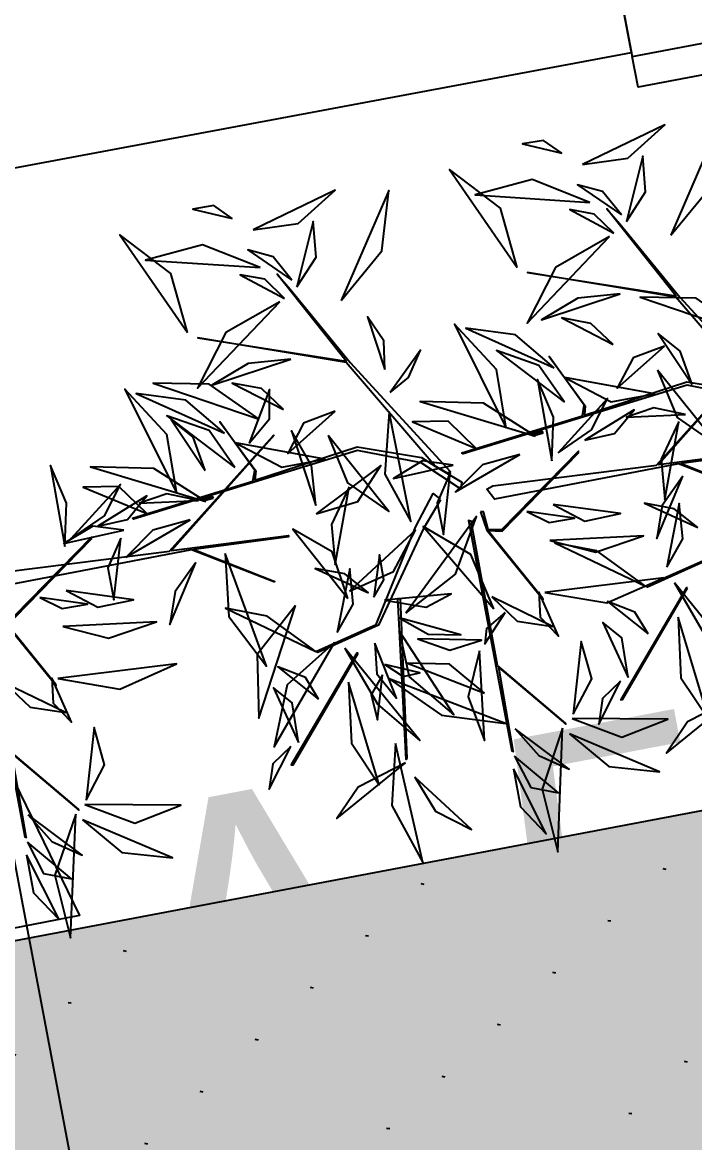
# Model space of a CAD drawing. Header units: centimetres. Extents: x 197412 to 267601, y -375791 to -305433.
# Drawn here: x 205651 to 206736, y -340852 to -339044 of the extents above; entities that cross this region are included whole.
import ezdxf

# ---------------------------------------------------------------- set-up
doc = ezdxf.new("R2010")
doc.units = ezdxf.units.CM
doc.layers.add('3-BAT C-Niveau 0', color=250, linetype='Continuous')
doc.styles.add('Futura Std Book', font='')
doc.styles.get('Futura Std Book').set_extended_font_data('Futura Std Book')

# ---------------------------------------------------------------- blocks, each defined once
blk = doc.blocks.new('Groupe-250-1')
at = {"linetype": 'Continuous', "flags": 128}
for points in [[(12444.85, -46768.6), (12438.5, -46764.42), (12428.22, -46762.38), (12392.09, -46773.49), (12391.88, -46773.31), (12411.35, -46767.33), (12411.63, -46765.63), (12405.97, -46757.79), (12411.8, -46765.72), (12411.64, -46767.22), (12428.18, -46761.85), (12438.57, -46763.55), (12440.79, -46764.94), (12426.4, -46748.19), (12402.48, -46744.23), (12426.4, -46748), (12415.26, -46733.94), (12417.35, -46736.37), (12427.04, -46748.2), (12443.26, -46765.86), (12442.76, -46766.05), (12440.79, -46764.94), (12445.09, -46767.54)], [(12391.64, -46779.14), (12385.29, -46774.96), (12375.01, -46772.92), (12338.87, -46784.02), (12338.67, -46783.85), (12358.14, -46777.87), (12358.42, -46776.16), (12352.76, -46768.33), (12358.59, -46776.25), (12358.43, -46777.76), (12374.97, -46772.38), (12385.36, -46774.09), (12387.58, -46775.48), (12373.19, -46758.73), (12349.26, -46754.76), (12373.19, -46758.53), (12362.04, -46744.48), (12364.14, -46746.9), (12373.83, -46758.74), (12390.05, -46776.4), (12389.54, -46776.59), (12387.58, -46775.48), (12391.87, -46778.08)], [(12440.2, -46756.59), (12423.6, -46775.22), (12442.5, -46772.77), (12442.48, -46773.01), (12427.25, -46775.02), (12440.31, -46780.19), (12440.14, -46780.28), (12426.82, -46775.08), (12397.13, -46780.81), (12395.87, -46779.2), (12396.84, -46778.65), (12423.31, -46775.33), (12440.01, -46756.76)], [(12361.56, -46770.47), (12344.96, -46789.11), (12363.87, -46786.66), (12363.85, -46786.89), (12348.61, -46788.91), (12361.67, -46794.08), (12361.5, -46794.16), (12348.19, -46788.97), (12318.49, -46794.7), (12317.23, -46793.08), (12318.21, -46792.53), (12344.67, -46789.22), (12361.37, -46770.64)], [(12394.88, -46782.85), (12395.87, -46785.81), (12404.99, -46797), (12404.96, -46796.83), (12396.05, -46785.84), (12398.36, -46785.95), (12410.68, -46773.34), (12410.72, -46773.07), (12398.28, -46785.77), (12396.1, -46785.71), (12395.35, -46782.84)], [(12316.24, -46796.73), (12317.23, -46799.69), (12326.36, -46810.89), (12326.33, -46810.71), (12317.41, -46799.73), (12319.72, -46799.84), (12332.04, -46787.22), (12332.09, -46786.95), (12319.64, -46799.66), (12317.46, -46799.59), (12316.71, -46796.73)], [(12428.32, -46795.12), (12428.13, -46795.12), (12417.55, -46813.17), (12417.81, -46813.14)], [(12382.99, -46822.62), (12382.87, -46822.84), (12381.54, -46796.86), (12381.92, -46796.88)], [(12375.1, -46805.66), (12374.91, -46805.65), (12364.33, -46823.71), (12364.6, -46823.67)]]:
    blk.add_lwpolyline(points, close=True, dxfattribs=at)
for points in [[(12441.6, -46770.35), (12438.85, -46775.13), (12431.65, -46790.59), (12421.84, -46795.03), (12421.49, -46794.86), (12431.25, -46790.52), (12437.6, -46774.76), (12440.43, -46769.33), (12441.55, -46770.25)], [(12388.39, -46780.89), (12385.63, -46785.67), (12378.43, -46801.13), (12368.62, -46805.57), (12368.28, -46805.39), (12378.04, -46801.06), (12384.39, -46785.3), (12387.22, -46779.87), (12388.34, -46780.79)], [(12400.16, -46821.45), (12397.85, -46807.96), (12408.64, -46817.12), (12408.59, -46816.98), (12397.64, -46807.65), (12393.37, -46784.37), (12392.92, -46784.24), (12399.94, -46821.44), (12400.18, -46821.55), (12400.17, -46821.48)], [(12321.53, -46835.33), (12319.22, -46821.85), (12330.01, -46831), (12329.95, -46830.86), (12319, -46821.53), (12314.73, -46798.26), (12314.28, -46798.13), (12321.31, -46835.32), (12321.55, -46835.44), (12321.53, -46835.37)]]:
    blk.add_lwpolyline(points, dxfattribs=at)
at = {"linetype": 'Continuous'}
for points in [[(12411.36, -46726.79, -212.86), (12418.64, -46725.75, -209.91), (12424.62, -46720.36, -208.14), (12424.62, -46720.36, -208.14), (12411.36, -46726.79, -212.86)], [(12411.36, -46726.79, -212.86), (12418.64, -46725.75, -209.91), (12424.62, -46720.36, -208.14), (12424.62, -46720.36, -208.14), (12411.36, -46726.79, -212.86)], [(12425.58, -46738.2, -223.66), (12432.16, -46730.2, -222.36), (12433.26, -46720.46, -219.58), (12433.26, -46720.46, -219.58), (12425.58, -46738.2, -223.66)], [(12407.98, -46724.95, -211.21), (12405.03, -46722.88, -209.03), (12401.65, -46723.44, -206.71), (12401.65, -46723.44, -206.71), (12407.98, -46724.95, -211.21)], [(12407.98, -46724.95, -211.21), (12405.03, -46722.88, -209.03), (12401.65, -46723.44, -206.71), (12401.65, -46723.44, -206.71), (12407.98, -46724.95, -211.21)], [(12418.45, -46736, -232.48), (12421.53, -46731.21, -232.45), (12421.08, -46725.44, -231.83), (12421.08, -46725.44, -231.83), (12418.45, -46736, -232.48)], [(12400.8, -46743.38, -215.07), (12398.1, -46733.85, -213.8), (12389.85, -46727.58, -214.42), (12389.85, -46727.58, -214.42), (12400.8, -46743.38, -215.07)], [(12412.51, -46732.89, -228.35), (12403.22, -46729.19, -229.1), (12394, -46731.69, -232.12), (12394, -46731.69, -232.12), (12412.51, -46732.89, -228.35)], [(12358.15, -46737.33, -212.86), (12365.43, -46736.29, -209.91), (12371.4, -46730.9, -208.14), (12371.4, -46730.9, -208.14), (12358.15, -46737.33, -212.86)], [(12358.15, -46737.33, -212.86), (12365.43, -46736.29, -209.91), (12371.4, -46730.9, -208.14), (12371.4, -46730.9, -208.14), (12358.15, -46737.33, -212.86)], [(12372.37, -46748.73, -223.66), (12378.95, -46740.73, -222.36), (12380.05, -46730.99, -219.58), (12380.05, -46730.99, -219.58), (12372.37, -46748.73, -223.66)], [(12417.64, -46734.9, -232.75), (12414.59, -46731.15, -233.5), (12410.54, -46730.04, -235.42), (12410.54, -46730.04, -235.42), (12417.64, -46734.9, -232.75)], [(12354.76, -46735.49, -211.21), (12351.82, -46733.41, -209.03), (12348.43, -46733.98, -206.71), (12348.43, -46733.98, -206.71), (12354.76, -46735.49, -211.21)], [(12354.76, -46735.49, -211.21), (12351.82, -46733.41, -209.03), (12348.43, -46733.98, -206.71), (12348.43, -46733.98, -206.71), (12354.76, -46735.49, -211.21)], [(12416.42, -46737.86, -229.3), (12413.24, -46734.77, -228.25), (12409.3, -46734.06, -226.49), (12409.3, -46734.06, -226.49), (12416.42, -46737.86, -229.3)], [(12365.24, -46746.54, -232.48), (12368.32, -46741.75, -232.45), (12367.87, -46735.98, -231.83), (12367.87, -46735.98, -231.83), (12365.24, -46746.54, -232.48)], [(12347.59, -46753.91, -215.07), (12344.89, -46744.39, -213.8), (12336.64, -46738.11, -214.42), (12336.64, -46738.11, -214.42), (12347.59, -46753.91, -215.07)], [(12415.7, -46738.4, -228.97), (12406.96, -46743.38, -227.8), (12402.41, -46752.37, -227.09), (12402.41, -46752.37, -227.09), (12415.7, -46738.4, -228.97)], [(12359.3, -46743.43, -228.35), (12350.01, -46739.73, -229.1), (12340.79, -46742.23, -232.12), (12340.79, -46742.23, -232.12), (12359.3, -46743.43, -228.35)], [(12364.43, -46745.44, -232.75), (12361.38, -46741.69, -233.5), (12357.33, -46740.58, -235.42), (12357.33, -46740.58, -235.42), (12364.43, -46745.44, -232.75)], [(12363.21, -46748.4, -229.3), (12360.03, -46745.3, -228.25), (12356.09, -46744.59, -226.49), (12356.09, -46744.59, -226.49), (12363.21, -46748.4, -229.3)], [(12362.48, -46748.94, -228.97), (12353.75, -46753.91, -227.8), (12349.2, -46762.9, -227.09), (12349.2, -46762.9, -227.09), (12362.48, -46748.94, -228.97)], [(12417.45, -46747.68, -196.26), (12410.58, -46748.38, -195.05), (12404.72, -46751.84, -196.39), (12404.72, -46751.84, -196.39), (12417.45, -46747.68, -196.26)], [(12437.76, -46754.02, -207.25), (12429.72, -46748.38, -205.29), (12420.65, -46748.17, -201.98), (12420.65, -46748.17, -201.98), (12437.76, -46754.02, -207.25)], [(12379.44, -46759.86, -172.05), (12379.24, -46755.22, -171.7), (12376.63, -46751.37, -172.02), (12376.63, -46751.37, -172.02), (12379.44, -46759.86, -172.05)], [(12379.44, -46759.86, -172.05), (12379.24, -46755.22, -171.7), (12376.63, -46751.37, -172.02), (12376.63, -46751.37, -172.02), (12379.44, -46759.86, -172.05)], [(12399.04, -46769.36, -194.97), (12397.45, -46759.86, -192.57), (12390.67, -46752.53, -191.31), (12390.67, -46752.53, -191.31), (12399.04, -46769.36, -194.97)], [(12416.3, -46755.81, -195.33), (12412.71, -46752.42, -195.1), (12407.99, -46751.52, -194.26), (12407.99, -46751.52, -194.26), (12416.3, -46755.81, -195.33)], [(12406.76, -46759.61, -201.48), (12400.52, -46754.29, -202.35), (12392.48, -46753.19, -201.76), (12392.48, -46753.19, -201.76), (12406.76, -46759.61, -201.48)], [(12429.05, -46762.27, -210.84), (12427.12, -46756.93, -209.98), (12423.58, -46754.04, -207.2), (12423.58, -46754.04, -207.2), (12429.05, -46762.27, -210.84)], [(12424.6, -46756.08, -184.69), (12419.53, -46757.98, -183.17), (12416.95, -46762.89, -181.63), (12416.95, -46762.89, -181.63), (12424.6, -46756.08, -184.69)], [(12364.24, -46758.22, -196.26), (12357.37, -46758.92, -195.05), (12351.51, -46762.38, -196.39), (12351.51, -46762.38, -196.39), (12364.24, -46758.22, -196.26)], [(12380.31, -46763.56, -171.59), (12383.23, -46761.18, -169.03), (12385.2, -46756.73, -167.96), (12385.2, -46756.73, -167.96), (12380.31, -46763.56, -171.59)], [(12408.42, -46765.14, -207.16), (12404.27, -46759.2, -205.48), (12397.46, -46756.83, -203.83), (12397.46, -46756.83, -203.83), (12408.42, -46765.14, -207.16)], [(12408.42, -46765.14, -207.16), (12404.27, -46759.2, -205.48), (12397.46, -46756.83, -203.83), (12397.46, -46756.83, -203.83), (12408.42, -46765.14, -207.16)], [(12423.48, -46759.98, -205.3), (12426.61, -46767.63, -204.92), (12433.31, -46772.25, -203.9), (12433.31, -46772.25, -203.9), (12423.48, -46759.98, -205.3)], [(12406.38, -46774.59, -183.78), (12406.68, -46767.56, -183.14), (12404.06, -46761.49, -184.94), (12404.06, -46761.49, -184.94), (12406.38, -46774.59, -183.78)], [(12408.5, -46761.18, -188.89), (12415.99, -46765.08, -185.79), (12422.95, -46763.79, -181.22), (12422.95, -46763.79, -181.22), (12408.5, -46761.18, -188.89)], [(12345.83, -46779.9, -194.97), (12344.24, -46770.39, -192.57), (12337.46, -46763.07, -191.31), (12337.46, -46763.07, -191.31), (12345.83, -46779.9, -194.97)], [(12353.55, -46770.14, -201.48), (12347.31, -46764.83, -202.35), (12339.27, -46763.73, -201.76), (12339.27, -46763.73, -201.76), (12353.55, -46770.14, -201.48)], [(12359.12, -46767.9, -207.25), (12351.08, -46762.26, -205.29), (12342.01, -46762.06, -201.98), (12342.01, -46762.06, -201.98), (12359.12, -46767.9, -207.25)], [(12363.09, -46766.35, -195.33), (12359.5, -46762.95, -195.1), (12354.78, -46762.06, -194.26), (12354.78, -46762.06, -194.26), (12363.09, -46766.35, -195.33)], [(12357.52, -46771.75, -215.21), (12360.8, -46767.81, -213.09), (12360.82, -46763.08, -210.46), (12360.82, -46763.08, -210.46), (12357.52, -46771.75, -215.21)], [(12403.75, -46770.63, -206.43), (12395.36, -46765.33, -204.4), (12385.11, -46765.03, -204.36), (12385.11, -46765.03, -204.36), (12403.75, -46770.63, -206.43)], [(12403.75, -46770.63, -206.43), (12395.36, -46765.33, -204.4), (12385.11, -46765.03, -204.36), (12385.11, -46765.03, -204.36), (12403.75, -46770.63, -206.43)], [(12407.39, -46773.32, -176.88), (12412.82, -46769.61, -176.9), (12415.39, -46764.57, -174.04), (12415.39, -46764.57, -174.04), (12407.39, -46773.32, -176.88)], [(12355.21, -46775.68, -207.16), (12351.05, -46769.74, -205.48), (12344.25, -46767.37, -203.83), (12344.25, -46767.37, -203.83), (12355.21, -46775.68, -207.16)], [(12355.21, -46775.68, -207.16), (12351.05, -46769.74, -205.48), (12344.25, -46767.37, -203.83), (12344.25, -46767.37, -203.83), (12355.21, -46775.68, -207.16)], [(12371.39, -46766.62, -184.69), (12366.32, -46768.52, -183.17), (12363.74, -46773.43, -181.63), (12363.74, -46773.43, -181.63), (12371.39, -46766.62, -184.69)], [(12380.12, -46766.69, -176.08), (12379.41, -46776.76, -174.79), (12383.65, -46784.41, -170.69), (12383.65, -46784.41, -170.69), (12380.12, -46766.69, -176.08)], [(12411.7, -46771.26, -161.32), (12416.53, -46770.19, -161.24), (12419.66, -46766.38, -160.95), (12419.66, -46766.38, -160.95), (12411.7, -46771.26, -161.32)], [(12427.96, -46767.16, -223.21), (12422.87, -46766.05, -222.61), (12418.44, -46767.57, -220.88), (12418.44, -46767.57, -220.88), (12427.96, -46767.16, -223.21)], [(12427.96, -46767.16, -223.21), (12422.87, -46766.05, -222.61), (12418.44, -46767.57, -220.88), (12418.44, -46767.57, -220.88), (12427.96, -46767.16, -223.21)], [(12350.41, -46776.16, -210.84), (12348.48, -46770.82, -209.98), (12344.94, -46767.92, -207.2), (12344.94, -46767.92, -207.2), (12350.41, -46776.16, -210.84)], [(12394.2, -46772.6, -194.21), (12389.68, -46768.21, -192.81), (12383.92, -46768.34, -190.06), (12383.92, -46768.34, -190.06), (12394.2, -46772.6, -194.21)], [(12394.2, -46772.6, -194.21), (12389.68, -46768.21, -192.81), (12383.92, -46768.34, -190.06), (12383.92, -46768.34, -190.06), (12394.2, -46772.6, -194.21)], [(12426.9, -46768.27, -185.42), (12424.02, -46774.36, -185.31), (12424.64, -46780.83, -184.01), (12424.64, -46780.83, -184.01), (12426.9, -46768.27, -185.42)], [(12368.29, -46781.81, -200.44), (12367.6, -46775.39, -199.26), (12364.38, -46769.77, -200.49), (12364.38, -46769.77, -200.49), (12368.29, -46781.81, -200.44)], [(12370.27, -46770.52, -205.3), (12373.39, -46778.17, -204.92), (12380.09, -46782.78, -203.9), (12380.09, -46782.78, -203.9), (12370.27, -46770.52, -205.3)], [(12404.99, -46770.12, -203.84), (12404.89, -46769.9, -203.87), (12403.21, -46770.34, -202.04), (12403.31, -46770.56, -202.02), (12404.99, -46770.12, -203.84)], [(12355.29, -46771.72, -188.89), (12362.78, -46775.61, -185.79), (12369.74, -46774.33, -181.22), (12369.74, -46774.33, -181.22), (12355.29, -46771.72, -188.89)], [(12390.48, -46775.29, -183.73), (12385.49, -46774.64, -181.29), (12380.8, -46777.45, -179.52), (12380.8, -46777.45, -179.52), (12390.48, -46775.29, -183.73)], [(12401.23, -46773.61, -199.98), (12395.18, -46775.26, -200.36), (12390.86, -46779.62, -199.46), (12390.86, -46779.62, -199.46), (12401.23, -46773.61, -199.98)], [(12327.74, -46788.47, -183.78), (12328.05, -46781.44, -183.14), (12325.42, -46775.37, -184.94), (12325.42, -46775.37, -184.94), (12327.74, -46788.47, -183.78)], [(12350.53, -46781.17, -206.43), (12342.15, -46775.87, -204.4), (12331.89, -46775.57, -204.36), (12331.89, -46775.57, -204.36), (12350.53, -46781.17, -206.43)], [(12350.53, -46781.17, -206.43), (12342.15, -46775.87, -204.4), (12331.89, -46775.57, -204.36), (12331.89, -46775.57, -204.36), (12350.53, -46781.17, -206.43)], [(12368.35, -46783.16, -200.73), (12375.06, -46781.16, -197.34), (12378.78, -46775.39, -193.77), (12378.78, -46775.39, -193.77), (12368.35, -46783.16, -200.73)], [(12368.35, -46783.16, -200.73), (12375.06, -46781.16, -197.34), (12378.78, -46775.39, -193.77), (12378.78, -46775.39, -193.77), (12368.35, -46783.16, -200.73)], [(12389.99, -46776.54, -183.47), (12387.9, -46781.38, -183.7), (12388.9, -46786.5, -184.07), (12388.9, -46786.5, -184.07), (12389.99, -46776.54, -183.47)], [(12389.99, -46776.54, -183.47), (12387.9, -46781.38, -183.7), (12388.9, -46786.5, -184.07), (12388.9, -46786.5, -184.07), (12389.99, -46776.54, -183.47)], [(12427.52, -46777.11, -228.81), (12424.19, -46781.83, -229.15), (12423.36, -46787.15, -227.32), (12423.36, -46787.15, -227.32), (12427.52, -46777.11, -228.81)], [(12328.75, -46787.21, -176.88), (12334.18, -46783.49, -176.9), (12336.75, -46778.46, -174.04), (12336.75, -46778.46, -174.04), (12328.75, -46787.21, -176.88)], [(12340.99, -46783.14, -194.21), (12336.47, -46778.75, -192.81), (12330.71, -46778.87, -190.06), (12330.71, -46778.87, -190.06), (12340.99, -46783.14, -194.21)], [(12340.99, -46783.14, -194.21), (12336.47, -46778.75, -192.81), (12330.71, -46778.87, -190.06), (12330.71, -46778.87, -190.06), (12340.99, -46783.14, -194.21)], [(12349.33, -46781.04, -223.21), (12344.23, -46779.93, -222.61), (12339.8, -46781.45, -220.88), (12339.8, -46781.45, -220.88), (12349.33, -46781.04, -223.21)], [(12349.33, -46781.04, -223.21), (12344.23, -46779.93, -222.61), (12339.8, -46781.45, -220.88), (12339.8, -46781.45, -220.88), (12349.33, -46781.04, -223.21)], [(12373.69, -46778.81, -185.42), (12370.81, -46784.9, -185.31), (12371.42, -46791.37, -184.01), (12371.42, -46791.37, -184.01), (12373.69, -46778.81, -185.42)], [(12333.07, -46785.14, -161.32), (12337.89, -46784.07, -161.24), (12341.02, -46780.27, -160.95), (12341.02, -46780.27, -160.95), (12333.07, -46785.14, -161.32)], [(12351.78, -46780.66, -203.84), (12351.68, -46780.43, -203.87), (12350, -46780.88, -202.04), (12350.09, -46781.09, -202.02), (12351.78, -46780.66, -203.84)], [(12406.6, -46781.67, -186.16), (12411.72, -46784.33, -185.75), (12417.47, -46783.14, -185.13), (12417.47, -46783.14, -185.13), (12406.6, -46781.67, -186.16)], [(12429.99, -46785.4, -202.12), (12426.16, -46782.35, -201.54), (12421.37, -46781.47, -202.14), (12421.37, -46781.47, -202.14), (12429.99, -46785.4, -202.12)], [(12424.95, -46791.79, -199.77), (12427.53, -46787.23, -197.57), (12426.96, -46781.52, -196.35), (12426.96, -46781.52, -196.35), (12424.95, -46791.79, -199.77)], [(12382.84, -46799.18, -204.31), (12390.85, -46792.91, -204.16), (12394.23, -46783.59, -202.67), (12394.23, -46783.59, -202.67), (12382.84, -46799.18, -204.31)], [(12402.38, -46782.79, -197.01), (12405.97, -46784.57, -196.39), (12410.04, -46783.89, -196.61), (12410.04, -46783.89, -196.61), (12402.38, -46782.79, -197.01)], [(12337.27, -46785.83, -183.73), (12332.28, -46785.17, -181.29), (12327.59, -46787.98, -179.52), (12327.59, -46787.98, -179.52), (12337.27, -46785.83, -183.73)], [(12348.01, -46784.14, -199.98), (12341.97, -46785.79, -200.36), (12337.65, -46790.16, -199.46), (12337.65, -46790.16, -199.46), (12348.01, -46784.14, -199.98)], [(12397.01, -46798.51, -178.9), (12393.33, -46789.72, -176.01), (12385.62, -46785.22, -172.29), (12385.62, -46785.22, -172.29), (12397.01, -46798.51, -178.9)], [(12397.01, -46798.51, -178.9), (12393.33, -46789.72, -176.01), (12385.62, -46785.22, -172.29), (12385.62, -46785.22, -172.29), (12397.01, -46798.51, -178.9)], [(12336.78, -46787.08, -183.47), (12334.68, -46791.91, -183.7), (12335.68, -46797.03, -184.07), (12335.68, -46797.03, -184.07), (12336.78, -46787.08, -183.47)], [(12336.78, -46787.08, -183.47), (12334.68, -46791.91, -183.7), (12335.68, -46797.03, -184.07), (12335.68, -46797.03, -184.07), (12336.78, -46787.08, -183.47)], [(12373.47, -46796.86, -210.57), (12370.91, -46789.29, -206.9), (12364.55, -46785.67, -202.54), (12364.55, -46785.67, -202.54), (12373.47, -46796.86, -210.57)], [(12373.72, -46795.64, -217.22), (12380.81, -46792.48, -219.34), (12384.37, -46785.78, -221.55), (12384.37, -46785.78, -221.55), (12373.72, -46795.64, -217.22)], [(12406.09, -46787.49, -247.3), (12413.44, -46789.35, -244.69), (12421.21, -46786.72, -243.35), (12421.21, -46786.72, -243.35), (12406.09, -46787.49, -247.3)], [(12406.09, -46787.49, -247.3), (12413.44, -46789.35, -244.69), (12421.21, -46786.72, -243.35), (12421.21, -46786.72, -243.35), (12406.09, -46787.49, -247.3)], [(12421.49, -46794.86, -197.23), (12413.64, -46789.16, -194.28), (12406.9, -46787.87, -188.42), (12406.9, -46787.87, -188.42), (12421.49, -46794.86, -197.23)], [(12353.67, -46789.6, -225.36), (12354.26, -46799.72, -224.7), (12360.32, -46807.78, -224), (12360.32, -46807.78, -224), (12353.67, -46789.6, -225.36)], [(12377.67, -46796.64, -202.35), (12379.27, -46793.83, -200.21), (12378.57, -46789.78, -199.09), (12378.57, -46789.78, -199.09), (12377.67, -46796.64, -202.35)], [(12348.89, -46791, -228.81), (12345.55, -46795.72, -229.15), (12344.73, -46801.04, -227.32), (12344.73, -46801.04, -227.32), (12348.89, -46791, -228.81)], [(12376.77, -46795.94, -202.12), (12372.95, -46792.88, -201.54), (12368.16, -46792, -202.14), (12368.16, -46792, -202.14), (12376.77, -46795.94, -202.12)], [(12371.74, -46802.32, -199.77), (12374.31, -46797.76, -197.57), (12373.75, -46792.05, -196.35), (12373.75, -46792.05, -196.35), (12371.74, -46802.32, -199.77)], [(12405.28, -46795.87, -179.52), (12415.25, -46797.56, -178.73), (12424.45, -46793.48, -177.91), (12424.45, -46793.48, -177.91), (12405.28, -46795.87, -179.52)], [(12426.19, -46794.31, -210.1), (12431.49, -46803.41, -209.96), (12438.28, -46809.22, -205.95), (12438.28, -46809.22, -205.95), (12426.19, -46794.31, -210.1)], [(12327.96, -46795.56, -186.16), (12333.09, -46798.22, -185.75), (12338.83, -46797.03, -185.13), (12338.83, -46797.03, -185.13), (12327.96, -46795.56, -186.16)], [(12379.38, -46797.11, -198.87), (12386.11, -46798.24, -195.41), (12390.13, -46796.11, -190.33), (12390.13, -46796.11, -190.33), (12379.38, -46797.11, -198.87)], [(12404.29, -46795.78, -179.83), (12404.52, -46799.83, -178.67), (12407.48, -46802.93, -177.99), (12407.48, -46802.93, -177.99), (12404.29, -46795.78, -179.83)], [(12323.74, -46796.67, -197.01), (12327.33, -46798.45, -196.39), (12331.41, -46797.77, -196.61), (12331.41, -46797.77, -196.61), (12323.74, -46796.67, -197.01)], [(12365.02, -46797.99, -220.85), (12358.84, -46805.89, -221.31), (12359.09, -46816.14, -222.56), (12359.09, -46816.14, -222.56), (12365.02, -46797.99, -220.85)], [(12396.69, -46796.59, -207.06), (12400.79, -46800.49, -208.24), (12406.5, -46801.37, -209.24), (12406.5, -46801.37, -209.24), (12396.69, -46796.59, -207.06)], [(12421.96, -46802.53, -218.46), (12419.82, -46799.07, -216.39), (12415.38, -46797.32, -215.43), (12415.38, -46797.32, -215.43), (12421.96, -46802.53, -218.46)], [(12368.28, -46805.39, -197.23), (12360.42, -46799.7, -194.28), (12353.69, -46798.4, -188.42), (12353.69, -46798.4, -188.42), (12368.28, -46805.39, -197.23)], [(12398.88, -46799.09, -177.75), (12395.84, -46801.67, -175.38), (12395.57, -46804.15, -172.12), (12395.57, -46804.15, -172.12), (12398.88, -46799.09, -177.75)], [(12426.77, -46799.83, -221.24), (12427.24, -46809.64, -218.96), (12431.72, -46816.38, -214.31), (12431.72, -46816.38, -214.31), (12426.77, -46799.83, -221.24)], [(12327.45, -46801.38, -247.3), (12334.81, -46803.23, -244.69), (12342.57, -46800.61, -243.35), (12342.57, -46800.61, -243.35), (12327.45, -46801.38, -247.3)], [(12327.45, -46801.38, -247.3), (12334.81, -46803.23, -244.69), (12342.57, -46800.61, -243.35), (12342.57, -46800.61, -243.35), (12327.45, -46801.38, -247.3)], [(12381.74, -46799.98, -204.62), (12386.42, -46802.62, -205.07), (12391.72, -46802.71, -204.23), (12391.72, -46802.71, -204.23), (12381.74, -46799.98, -204.62)], [(12418.7, -46809.57, -202.5), (12417.7, -46803.17, -200.11), (12414.65, -46800.73, -195.35), (12414.65, -46800.73, -195.35), (12418.7, -46809.57, -202.5)], [(12381.72, -46802.08, -233.25), (12383.36, -46809.46, -238.65), (12390.56, -46815.6, -241.93), (12390.56, -46815.6, -241.93), (12381.72, -46802.08, -233.25)], [(12384.72, -46803.36, -229.03), (12389.91, -46805.16, -227.48), (12395.06, -46803.56, -225.66), (12395.06, -46803.56, -225.66), (12384.72, -46803.36, -229.03)], [(12371.29, -46803.94, -220.09), (12363.68, -46810.79, -220.53), (12361.54, -46820.8, -219.34), (12361.54, -46820.8, -219.34), (12371.29, -46803.94, -220.09)], [(12372.98, -46804.85, -210.1), (12378.28, -46813.95, -209.96), (12385.06, -46819.75, -205.95), (12385.06, -46819.75, -205.95), (12372.98, -46804.85, -210.1)], [(12377.79, -46804.03, -207.72), (12378.15, -46808.99, -206.62), (12381.33, -46812.91, -205.86), (12381.33, -46812.91, -205.86), (12377.79, -46804.03, -207.72)], [(12394.7, -46805.31, -200.41), (12392.89, -46812.69, -200.32), (12395.5, -46819.77, -200.54), (12395.5, -46819.77, -200.54), (12394.7, -46805.31, -200.41)], [(12409.81, -46815.52, -181.99), (12412.83, -46809.79, -181.12), (12411.12, -46803.79, -179.03), (12411.12, -46803.79, -179.03), (12409.81, -46815.52, -181.99)], [(12326.64, -46809.75, -179.52), (12336.62, -46811.45, -178.73), (12345.81, -46807.37, -177.91), (12345.81, -46807.37, -177.91), (12326.64, -46809.75, -179.52)], [(12368.74, -46813.07, -218.46), (12366.61, -46809.6, -216.39), (12362.17, -46807.86, -215.43), (12362.17, -46807.86, -215.43), (12368.74, -46813.07, -218.46)], [(12379.41, -46807.5, -212.09), (12382.4, -46809.44, -209.87), (12385.09, -46808.81, -207.1), (12385.09, -46808.81, -207.1), (12379.41, -46807.5, -212.09)], [(12379.41, -46807.5, -212.09), (12382.4, -46809.44, -209.87), (12385.09, -46808.81, -207.1), (12385.09, -46808.81, -207.1), (12379.41, -46807.5, -212.09)], [(12395.51, -46812.13, -189.87), (12389.87, -46807.42, -186.93), (12383.1, -46807.28, -183.27), (12383.1, -46807.28, -183.27), (12395.51, -46812.13, -189.87)], [(12318.05, -46810.48, -207.06), (12322.15, -46814.37, -208.24), (12327.86, -46815.25, -209.24), (12327.86, -46815.25, -209.24), (12318.05, -46810.48, -207.06)], [(12325.65, -46809.66, -179.83), (12325.89, -46813.71, -178.67), (12328.84, -46816.81, -177.99), (12328.84, -46816.81, -177.99), (12325.65, -46809.66, -179.83)], [(12373.55, -46810.37, -221.24), (12374.02, -46820.18, -218.96), (12378.5, -46826.92, -214.31), (12378.5, -46826.92, -214.31), (12373.55, -46810.37, -221.24)], [(12379.07, -46809.16, -213.12), (12377.21, -46812.39, -210.71), (12378.24, -46816.45, -208.62), (12378.24, -46816.45, -208.62), (12379.07, -46809.16, -213.12)], [(12379.07, -46809.16, -213.12), (12377.21, -46812.39, -210.71), (12378.24, -46816.45, -208.62), (12378.24, -46816.45, -208.62), (12379.07, -46809.16, -213.12)], [(12380.12, -46809.81, -212.64), (12388.56, -46815.69, -211.07), (12398.89, -46817.03, -212.06), (12398.89, -46817.03, -212.06), (12380.12, -46809.81, -212.64)], [(12380.12, -46809.81, -212.64), (12388.56, -46815.69, -211.07), (12398.89, -46817.03, -212.06), (12398.89, -46817.03, -212.06), (12380.12, -46809.81, -212.64)], [(12417.46, -46810.2, -211.6), (12414.56, -46813, -211.07), (12413.96, -46817.1, -211.1), (12413.96, -46817.1, -211.1), (12417.46, -46810.2, -211.6)], [(12365.49, -46820.1, -202.5), (12364.48, -46813.7, -200.11), (12361.44, -46811.27, -195.35), (12361.44, -46811.27, -195.35), (12365.49, -46820.1, -202.5)], [(12435.99, -46812.81, -214.21), (12428.31, -46816.74, -211.43), (12424.9, -46821.81, -206.15), (12424.9, -46821.81, -206.15), (12435.99, -46812.81, -214.21)], [(12409.65, -46816.22, -182.25), (12417.71, -46819.22, -178.08), (12425.11, -46816.33, -173.29), (12425.11, -46816.33, -173.29), (12409.65, -46816.22, -182.25)], [(12331.18, -46829.4, -181.99), (12334.19, -46823.68, -181.12), (12332.49, -46817.67, -179.03), (12332.49, -46817.67, -179.03), (12331.18, -46829.4, -181.99)], [(12400.48, -46817.87, -186.97), (12404.31, -46822.18, -187.38), (12409.19, -46824.37, -185.5), (12409.19, -46824.37, -185.5), (12400.48, -46817.87, -186.97)], [(12408.14, -46817.76, -186.41), (12404.81, -46827.62, -187.61), (12407.34, -46837.73, -186.97), (12407.34, -46837.73, -186.97), (12408.14, -46817.76, -186.41)], [(12409.23, -46818.67, -186.4), (12415.6, -46823.94, -186.75), (12423.8, -46824.8, -187), (12423.8, -46824.8, -187), (12409.23, -46818.67, -186.4)], [(12364.24, -46820.74, -211.6), (12361.35, -46823.54, -211.07), (12360.75, -46827.64, -211.1), (12360.75, -46827.64, -211.1), (12364.24, -46820.74, -211.6)], [(12381.16, -46820.25, -223.19), (12380.56, -46830.25, -225.59), (12385.55, -46839.44, -225.79), (12385.55, -46839.44, -225.79), (12381.16, -46820.25, -223.19)], [(12381.16, -46820.25, -223.19), (12380.56, -46830.25, -225.59), (12385.55, -46839.44, -225.79), (12385.55, -46839.44, -225.79), (12381.16, -46820.25, -223.19)], [(12382.78, -46823.34, -214.21), (12375.1, -46827.28, -211.43), (12371.69, -46832.35, -206.15), (12371.69, -46832.35, -206.15), (12382.78, -46823.34, -214.21)], [(12400.34, -46822.28, -174.58), (12402.98, -46827.37, -172.2), (12407.47, -46828.2, -168.43), (12407.47, -46828.2, -168.43), (12400.34, -46822.28, -174.58)], [(12400.21, -46824.34, -174.84), (12401.33, -46830.47, -175.45), (12405.5, -46834.8, -176.76), (12405.5, -46834.8, -176.76), (12400.21, -46824.34, -174.84)], [(12384.25, -46825.69, -215.73), (12387.59, -46831.18, -216.78), (12393.41, -46834.13, -215.22), (12393.41, -46834.13, -215.22), (12384.25, -46825.69, -215.73)], [(12384.25, -46825.69, -215.73), (12387.59, -46831.18, -216.78), (12393.41, -46834.13, -215.22), (12393.41, -46834.13, -215.22), (12384.25, -46825.69, -215.73)], [(12331.01, -46830.1, -182.25), (12339.08, -46833.1, -178.08), (12346.47, -46830.21, -173.29), (12346.47, -46830.21, -173.29), (12331.01, -46830.1, -182.25)], [(12321.84, -46831.75, -186.97), (12325.68, -46836.07, -187.38), (12330.55, -46838.25, -185.5), (12330.55, -46838.25, -185.5), (12321.84, -46831.75, -186.97)], [(12329.51, -46831.64, -186.41), (12326.17, -46841.5, -187.61), (12328.7, -46851.61, -186.97), (12328.7, -46851.61, -186.97), (12329.51, -46831.64, -186.41)], [(12330.6, -46832.55, -186.4), (12336.96, -46837.82, -186.75), (12345.16, -46838.69, -187), (12345.16, -46838.69, -187), (12330.6, -46832.55, -186.4)], [(12321.71, -46836.16, -174.58), (12324.34, -46841.25, -172.2), (12328.83, -46842.09, -168.43), (12328.83, -46842.09, -168.43), (12321.71, -46836.16, -174.58)], [(12321.58, -46838.23, -174.84), (12322.7, -46844.36, -175.45), (12326.86, -46848.68, -176.76), (12326.86, -46848.68, -176.76), (12321.58, -46838.23, -174.84)]]:
    blk.add_polyline3d(points, dxfattribs=at)
blk = doc.blocks.new('Groupe-261-1')
blk.add_blockref('Groupe-250-1', (0, 0))
blk = doc.blocks.new('Groupe-428-1')
at = {"linetype": 'Continuous'}
blk.add_line((12340.39, -46948.71), (12315.71, -46818.47), dxfattribs=at)
at = {"linetype": 'Continuous', "flags": 128}
blk.add_lwpolyline([(12313.42, -46851.26), (12315.71, -46818.47), (12330.12, -46848.02)], close=True, dxfattribs=at)
at = {"insert": (12332.26, -46832.46), "char_height": 50.344, "attachment_point": 1, "rotation": 10.7313, "line_spacing_factor": 0.962448, "style": 'Futura Std Book'}
blk.add_mtext('A.5', dxfattribs=at)

msp = doc.modelspace()

# ---------------------------------------------------------------- hatches: boundary and pattern name
at = {"layer": '3-BAT C-Niveau 0'}
h = msp.add_hatch(dxfattribs=at)
h.set_pattern_fill('TOITURE TERRASSE', color=256, scale=10, style=0, pattern_type=2)
h.set_pattern_definition([(348.838657137, (264648449.54, 71227537.28), (89.223062904, 83.81872092), [5, -302.6575])])
h.paths.add_polyline_path([(209318.2, -339829.5), (204036.3, -340829.8), (204139.2, -341373.3), (204228.4, -341543.4), (204286.9, -341611.3), (204395.1, -341698), (204452.9, -341734.5), (204597.7, -341780.4), (204672.3, -341791.5), (204814.1, -341787.6), (209510.7, -340898.8)])
h = msp.add_hatch(dxfattribs=at)
h.set_pattern_fill('TOITURE TERRASSE-1', color=256, scale=10, style=0, pattern_type=2)
h.set_pattern_definition([(348.838657137, (264648452.07, 71227536.78), (89.223062904, 83.81872092), [5, -302.6575]), (348.838657137, (264648452.2, 71227536.76), (89.223062904, 83.81872092), [5, -302.6575]), (348.838657137, (264648455.01, 71227536.2), (89.223062904, 83.81872092), [5, -302.6575]), (348.838657137, (264648455.13, 71227536.18), (89.223062904, 83.81872092), [5, -302.6575]), (318.83865714, (264648449.54, 71227537.28), (208.77989109, 33.989630885), [5, -167.4025]), (318.83865714, (264648450.63, 71227536.33), (208.77989109, 33.989630885), [5, -167.4025]), (318.83865714, (264648450.73, 71227536.24), (208.77989109, 33.989630885), [5, -167.4025]), (318.83865714, (264648452.49, 71227534.7), (208.77989109, 33.989630885), [5, -167.4025]), (318.83865714, (264648452.58, 71227534.62), (208.77989109, 33.989630885), [5, -167.4025]), (278.838657137, (264648397.95, 71227595.92), (130.884040778, -148.235640366), [5, -290.275]), (278.838657137, (264648398.1, 71227595), (130.884040778, -148.235640366), [5, -290.275]), (278.838657137, (264648398.11, 71227594.87), (130.884040778, -148.235640366), [5, -290.275]), (278.838657137, (264648398.58, 71227591.88), (130.884040778, -148.235640366), [5, -290.275]), (278.838657137, (264648398.6, 71227591.75), (130.884040778, -148.235640366), [5, -290.275]), (268.83865714, (264648397.95, 71227595.92), (167.92873515, -106.51143655), [5, -171.53]), (268.83865714, (264648397.94, 71227595.4), (167.92873515, -106.51143655), [5, -171.53]), (268.83865714, (264648397.94, 71227595.26), (167.92873515, -106.51143655), [5, -171.53]), (268.83865714, (264648397.9, 71227593.23), (167.92873515, -106.51143655), [5, -171.53]), (268.83865714, (264648397.9, 71227593.1), (167.92873515, -106.51143655), [5, -171.53])])
h.paths.add_polyline_path([(209318.2, -339829.5), (204036.3, -340829.8), (204139.2, -341373.3), (204228.4, -341543.4), (204286.9, -341611.3), (204395.1, -341698), (204452.9, -341734.5), (204597.7, -341780.4), (204672.3, -341791.5), (204814.1, -341787.6), (209510.7, -340898.8)])

# ---------------------------------------------------------------- linework, layer by layer
at = {"layer": '3-BAT C-Niveau 0', "flags": 128}
for points in [[(207542, -330488.9), (203622.4, -331225.6), (205157.2, -339368.3), (206634.2, -339092.5), (205891.1, -335168.5), (208339.4, -334704.8)], [(208838.7, -334610.3), (205891.1, -335168.5), (206635.3, -339098.6), (209582.9, -338540.4)], [(206635.3, -339098.6), (209582.9, -338540.4), (209592.4, -338590.4), (206644.8, -339148.6)], [(209318.2, -339829.5), (204036.3, -340829.8), (204139.2, -341373.3), (204228.4, -341543.4), (204286.9, -341611.3), (204395.1, -341698), (204452.9, -341734.5), (204597.7, -341780.4), (204672.3, -341791.5), (204814.1, -341787.6), (209510.7, -340898.8)]]:
    msp.add_lwpolyline(points, close=True, dxfattribs=at)

# ---------------------------------------------------------------- block references
at = {"layer": '3-BAT C-Niveau 0', "xscale": 10, "yscale": 10, "zscale": 10}
for name in ['Groupe-261-1', 'Groupe-428-1']:
    msp.add_blockref(name, (82441.7, 127994.6), dxfattribs=at)

doc.saveas('drawing.dxf')
